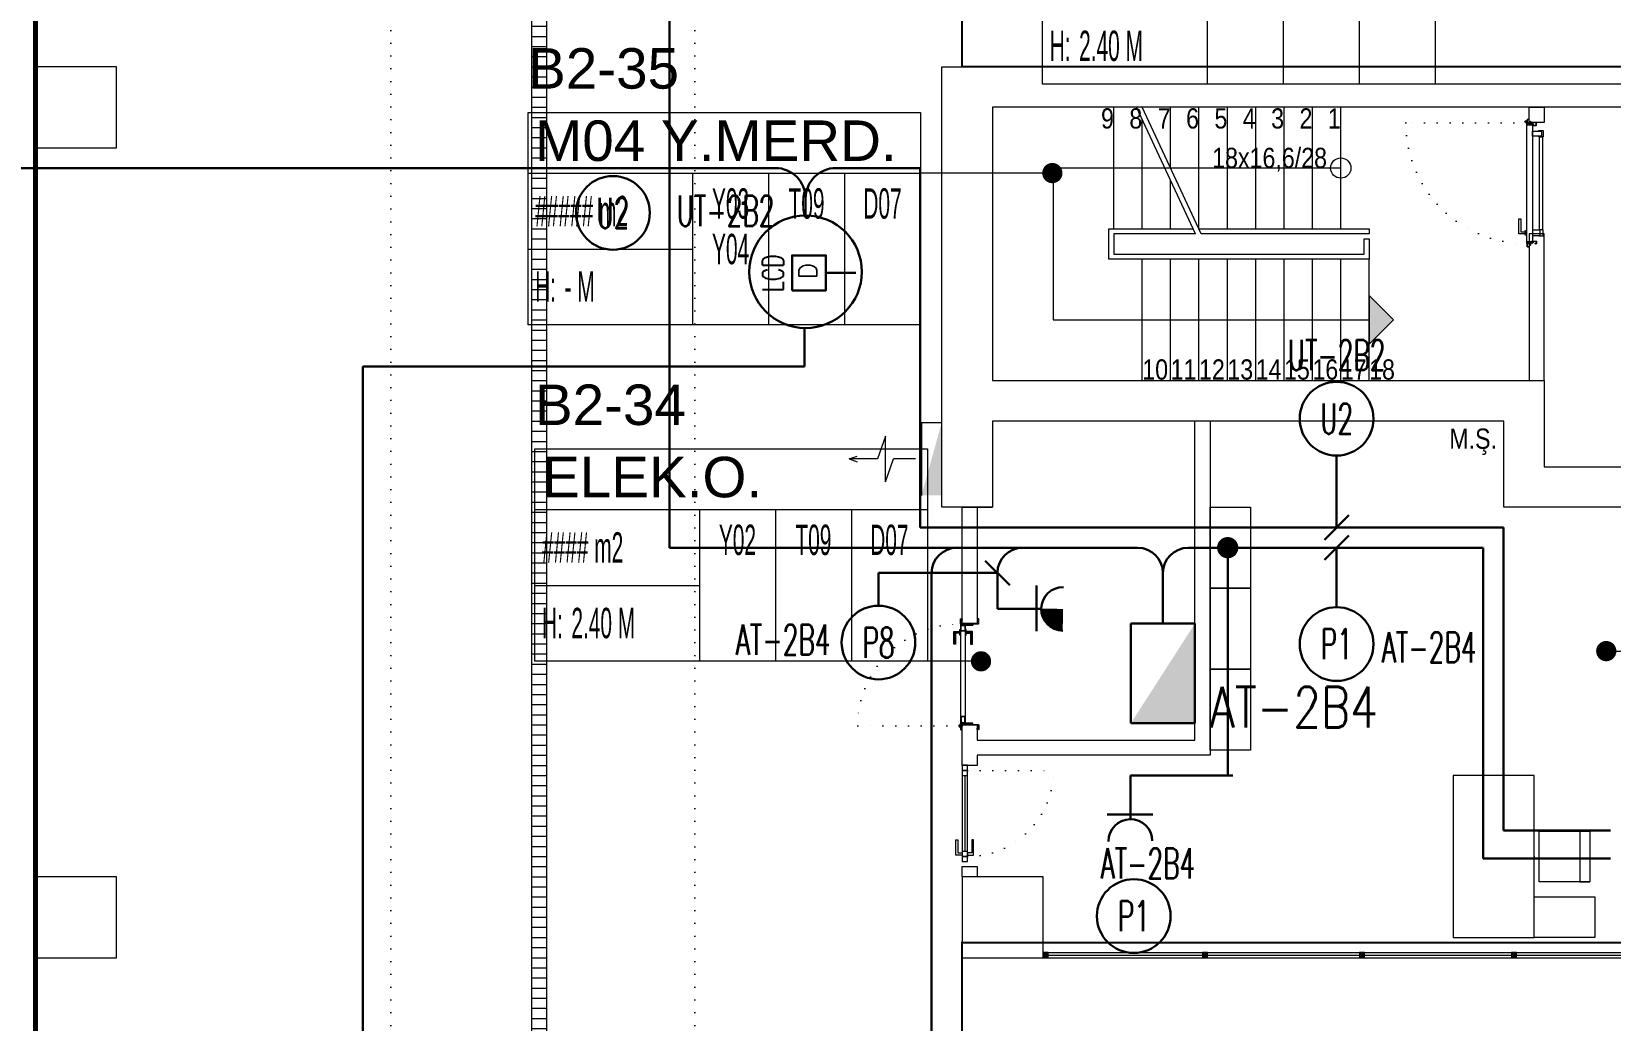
# Model space of a CAD drawing. Header units: metres. Extents: x -13194 to 152406, y -14653 to 29421.
# Drawn here: x 7521 to 9080, y 1538 to 2515 of the extents above; entities that cross this region are included whole.
import ezdxf
from ezdxf.enums import TextEntityAlignment as Align

# ---------------------------------------------------------------- set-up
doc = ezdxf.new("R2010")
doc.units = ezdxf.units.M
doc.header["$LTSCALE"] = 100
doc.header["$MEASUREMENT"] = 0
for name, pattern in [('DOT2', [0.125, 0, -0.125]), ('DOT5', [0.75, 0, -0.75]), ('HIDDEN', [0.375, 0.25, -0.125])]:
    doc.linetypes.add(name, pattern=pattern)
doc.layers.get('0').update_dxf_attribs({"color": 9, "lineweight": 9})
for name, color, linetype, lineweight in [('00', 9, 'Continuous', 9), ('01', 9, 'Continuous', 9), ('05', 9, 'Continuous', 9), ('05S', 9, 'Continuous', 9), ('06B', 9, 'Continuous', 9), ('06D', 9, 'Continuous', 9), ('10', 9, 'Continuous', 9), ('14', 9, 'Continuous', 9), ('15', 9, 'Continuous', 9), ('19', 9, 'Continuous', 9), ('20', 9, 'DOT2', 9), ('21', 9, 'Continuous', 9), ('21_mahal200', 9, 'Continuous', 9), ('32-ekipman', 9, 'Continuous', 9), ('E-AYDINLATMA VE PRİZ PANOSU', 7, 'Continuous', 30), ('E-DATA LCD EKRAN', 7, 'Continuous', 30), ('E-DATA PRİZİ (RJ45)', 7, 'Continuous', 30), ('E-ETANŞ PRİZ', 7, 'Continuous', 30), ('E-KABLO', 7, 'Continuous', 30), ('E-LINYE', 7, 'Continuous', 30), ('E-PRİZ', 7, 'Continuous', 30), ('E-YAZI', 7, 'Continuous', 30)]:
    doc.layers.add(name, color=color, linetype=linetype, lineweight=lineweight)
doc.styles.add('Arial', font='arial.ttf', dxfattribs={"height": 2.5})
doc.styles.add('E-YAZI', font='txttw.shx')
doc.styles.add('MuuM_TEXT-STANDART', font='ARIALN.TTF')
doc.dimstyles.new('MuuM_DIM200', dxfattribs={"dimscale": 20, "dimtxt": 2, "dimasz": 1, "dimexe": 1, "dimexo": 1, "dimgap": 1, "dimtad": 1, "dimdec": 1, "dimrnd": 0.5, "dimdsep": 46, "dimtxsty": 'MuuM_TEXT-STANDART', "dimblk": 'ARCHTICK', "dimcen": 0, "dimdle": 0.15, "dimclrd": 256, "dimclre": 256, "dimclrt": 256, "dimadec": 0, "dimazin": 0, "dimtfac": 5, "dimtdec": 1, "dimtix": 1, "dimtmove": 2, "dimatfit": 3, "dimldrblk": 'DOT', "dimfxl": 3, "dimfxlon": 1, "dimtolj": 1, "dimlwd": -1, "dimlwe": -1, "dimarcsym": 0})

# ---------------------------------------------------------------- blocks, each defined once
blk = doc.blocks.new('100_PRİZ')
at = {"layer": 'E-PRİZ', "color": 4}
for p, q in [((-1.223, 2.136), (1.279, 2.136)), ((0, 2.4), (0, 0))]:
    blk.add_line(p, q, dxfattribs=at)
blk.add_arc((0, 3.6), 1.2, 180.75513, 0.75513, dxfattribs=at)
blk = doc.blocks.new('100_ETANŞ PRİZ')
at = {"layer": 'E-ETANŞ PRİZ', "color": 4}
for p, q in [((-1.223, 2.136), (1.279, 2.136)), ((0, 2.4), (0, 0))]:
    blk.add_line(p, q, dxfattribs=at)
at = {"layer": 'E-ETANŞ PRİZ', "color": 4, "const_width": 1.2}
blk.add_lwpolyline([(0.01, 3, -0.414214), (-0.6, 3.59)], format="xyb", dxfattribs=at)
at = {"layer": 'E-ETANŞ PRİZ', "color": 4}
blk.add_arc((0, 3.6), 1.2, 180.75513, 0.75513, dxfattribs=at)
blk = doc.blocks.new('100_AYDINLATMA VE PRİZ PANOSU')
at = {"layer": 'E-AYDINLATMA VE PRİZ PANOSU', "color": 4}
for p, q in [((-3.072, 3.948), (3.072, 3.948)), ((-3.072, 0), (-3.072, 3.948)), ((3.072, 3.948), (3.072, 0)), ((3.072, 0), (-3.072, 0))]:
    blk.add_line(p, q, dxfattribs=at)
blk.add_solid([(3.072, 0), (-3.072, 0), (-3.072, 3.948)], dxfattribs=at)
blk = doc.blocks.new('E-DATA LCD EKRAN')
at = {"layer": 'E-DATA PRİZİ (RJ45)', "color": 1}
blk.add_line((0, 0), (0, 42), dxfattribs=at)
blk.add_lwpolyline([(-24.6, 89.6), (24.6, 89.6), (24.6, 42), (-24.6, 42)], close=True, dxfattribs=at)
blk.add_circle((1.6, 70.7), 79.4, dxfattribs=at)
at = {"layer": 'E-DATA PRİZİ (RJ45)', "color": 1, "style": 'E-YAZI'}
blk.add_text('D', height=25.6, dxfattribs=at).set_placement((-8.8, 54.6))
at = {"layer": 'E-YAZI', "color": 1, "style": 'E-YAZI', "width": 0.7}
blk.add_text('LCD', height=30, dxfattribs=at).set_placement((-27, 101.6))
blk = doc.blocks.new('p-kolon_80x80')
blk.add_lwpolyline([(-40, -40), (40, -40), (40, 40), (-40, 40)], close=True)
blk = doc.blocks.new('2.bod.sitatik')
at = {"layer": '01'}
blk.add_lwpolyline([(8420, -6500), (8420, -6500), (8420, -6460), (8420, -6150), (9220, -6150), (9220, -6190), (8470, -6190), (8470, -6460), (9015, -6460), (9015, -6545), (9220, -6545), (9220, -6585), (8975, -6585), (8975, -6500), (8470, -6500), (8470, -6585), (8420, -6585), (8420, -6500)], dxfattribs=at)
for p in [(7565, -6190), (7565, -6990), (8480, -6990)]:
    blk.add_blockref('p-kolon_80x80', p, dxfattribs=at)
blk = doc.blocks.new('p-işyeri')
at = {"color": 0, "const_width": 2}
blk.add_lwpolyline([(200, 0), (200, 700), (-200, 700), (-200, 0)], close=True, dxfattribs=at)
blk = doc.blocks.new('gr-p-birim')
blk.add_lwpolyline([(-0.5, -0.5), (0.5, -0.5), (0.5, 0.5), (-0.5, 0.5)], close=True)
blk = doc.blocks.new('p-sandalye-03')
for points in [[(-5, -25.1), (-5, 24.9), (-55, 24.9), (-55, -25.1), (-5, -25.1)], [(-55, 24.9), (-45, 24.9), (-45, -25.1), (-55, -25.1)]]:
    blk.add_lwpolyline(points)
blk.add_point((0, -0.1))
blk = doc.blocks.new('m-calisma unitesi 02')
at = {"ltscale": 0.5}
blk.add_lwpolyline([(-160, 140), (-160, 80), (-120, 80), (-120, 140)], close=True, dxfattribs=at)
blk.add_lwpolyline([(0, 80), (0, 0), (-160, 0), (-160, 80)], close=True)
at = {"linetype": 'DOT5'}
blk.add_lwpolyline([(-160, 80), (-160, 80)], dxfattribs=at)
at = {"rotation": 270}
blk.add_blockref('p-sandalye-03', (-80, 80), dxfattribs=at)
blk = doc.blocks.new('*U19')
at = {"ltscale": 15}
for p, q in [((-25, 1), (-26, 0)), ((-25, -1), (-26, 0)), ((-23, 1), (-25, 1)), ((-23, 1), (-23, -2)), ((-21, -3), (-18, 3)), ((-21, -3), (-18, 3)), ((-20, -3), (-17, 3)), ((-20, -3), (-16, 3)), ((-18, -3), (-15, 3)), ((-18, -3), (-15, 3)), ((-18, 1), (-18, 2)), ((-17, -3), (-14, 3)), ((-17, -3), (-13, 3)), ((-17, 1), (-17, 2)), ((-15, -3), (-12, 3)), ((-15, -3), (-12, 3)), ((-15, 1), (-15, 2)), ((-14, -3), (-11, 3)), ((-14, -3), (-10, 3)), ((-14, 1), (-14, 2)), ((-12, -3), (-9, 3)), ((-12, -3), (-9, 3)), ((-12, 1), (-12, 2)), ((-11, -3), (-8, 3)), ((-11, -3), (-7, 3)), ((-11, 1), (-11, 2)), ((-9, -3), (-6, 3)), ((-9, -3), (-6, 3)), ((-9, 1), (-9, 2)), ((-8, -3), (-4, 3)), ((-8, -3), (-5, 3)), ((-8, 1), (-8, 2)), ((-6, -3), (-3, 3)), ((-6, -3), (-3, 3)), ((-6, 1), (-6, 2)), ((-5, -3), (-1, 3)), ((-5, -3), (-2, 3)), ((-5, 1), (-5, 2)), ((-3, 1), (-3, 2)), ((0, 4), (-2, 1)), ((-2, 1), (-2, 2)), ((0, 0), (-1, 0)), ((-25, -1), (-23, -2)), ((-9, -2), (-23, -2)), ((-21, -3), (-21, -2)), ((-20, -3), (-19, -2)), ((-20, -2), (-19, -2)), ((-19, -2), (-18, -2)), ((-18, -3), (-18, -2)), ((-17, -3), (-16, -2)), ((-17, -2), (-16, -2)), ((-16, -2), (-15, -2)), ((-15, -3), (-15, -2)), ((-14, -3), (-13, -2)), ((-14, -2), (-13, -2)), ((-13, -2), (-12, -2)), ((-12, -3), (-12, -2)), ((-11, -3), (-10, -2)), ((-11, -2), (-10, -2)), ((-10, -2), (-9, -2)), ((-9, -3), (-9, -2)), ((-8, -2), (-7, -2)), ((-8, -3), (-7, -2)), ((-7, -2), (-6, -2)), ((-6, -3), (-6, -2)), ((-5, -2), (-4, -2)), ((-5, -3), (-4, -2)), ((-4, -2), (-2, -2)), ((0, -4), (-2, -2)), ((0, 0), (-1, 0))]:
    blk.add_line(p, q, dxfattribs=at)
for p, q in [((-7, 1), (-23, 1)), ((-17, 1), (-19, 1)), ((-16, 1), (-17, 1)), ((-14, 1), (-16, 1)), ((-13, 1), (-14, 1)), ((-11, 1), (-13, 1)), ((-10, 1), (-11, 1)), ((-8, 1), (-10, 1)), ((-7, 1), (-8, 1)), ((-5, 1), (-7, 1)), ((-4, 1), (-5, 1)), ((-2, 1), (-4, 1)), ((-2, 1), (-2, 1)), ((0, 0), (0, 4)), ((-2, -2), (-2, -2)), ((0, 0), (0, -4))]:
    blk.add_line(p, q)
for centre, radius, start, end in [((-26, 4), 3.92, 274.361, 322.1025), ((-26, -4), 3.92, 37.8975, 85.639), ((-18, 3), 0.0971, 330.3204, 150.3204), ((-17, 3), 0.0971, 330.3204, 150.3204), ((-15, 3), 0.0971, 330.3204, 150.3204), ((-14, 3), 0.0971, 330.3204, 150.3204), ((-12, 3), 0.0971, 330.3204, 150.3204), ((-11, 3), 0.0971, 330.3204, 150.3204), ((-9, 3), 0.0971, 330.3204, 150.3204), ((-8, 3), 0.0971, 330.3204, 150.3204), ((-6, 3), 0.0971, 330.3204, 150.3204), ((-5, 3), 0.0971, 330.3204, 150.3204), ((-3, 3), 0.0971, 330.3204, 150.3204), ((-2, 3), 0.0971, 330.3204, 150.3204), ((-1, 0), 0.486, 90, 270), ((0, 4), 0.25, 0, 150.0864), ((-21, -3), 0.0971, 150.3204, 330.3204), ((-20, -3), 0.0971, 150.3204, 330.3204), ((-18, -3), 0.0971, 150.3204, 330.3204), ((-17, -3), 0.0971, 150.3204, 330.3204), ((-15, -3), 0.0971, 150.3204, 330.3204), ((-14, -3), 0.0971, 150.3204, 330.3204), ((-12, -3), 0.0971, 150.3204, 330.3204), ((-11, -3), 0.0971, 150.3204, 330.3204), ((-9, -3), 0.0971, 150.3204, 330.3204), ((-8, -3), 0.0971, 150.3204, 330.3204), ((-6, -3), 0.0971, 150.3204, 330.3204), ((-5, -3), 0.0971, 150.3204, 330.3204), ((0, -4), 0.25, 209.9136, 0)]:
    blk.add_arc(centre, radius, start, end, dxfattribs=at)
blk = doc.blocks.new('conta')
at = {"ltscale": 10}
for p, q in [((-2649.9, 5345.5), (-2649.8, 5345.6)), ((-2649.9, 5344.5), (-2649.8, 5344.3)), ((-2649.8, 5344.3), (-2649.7, 5344.3)), ((-2649.7, 5345.4), (-2649.3, 5345.4)), ((-2649.2, 5345.4), (-2649.1, 5345.5)), ((-2649, 5344), (-2648.8, 5343.8)), ((-2648.9, 5344.1), (-2648.7, 5343.9)), ((-2648.8, 5345.1), (-2648.6, 5345.3)), ((-2648.8, 5344.9), (-2648.6, 5345.2)), ((-2648.7, 5343.8), (-2648.7, 5343.8)), ((-2648.6, 5345.3), (-2648.6, 5345.3))]:
    blk.add_line(p, q, dxfattribs=at)
for centre, radius, start, end in [((-2649.8, 5345.5), 0.05, 140.6345, 188.9372), ((-2653, 5345), 3.19, 350.4674, 8.9372), ((-2649.9, 5344.5), 0.02, 170.4674, 213.7451), ((-2649.7, 5345.6), 0.0696, 22.2428, 159.258), ((-2650.9, 5345), 1.24, 340.3382, 16.7772), ((-2649.7, 5344.6), 0.03, 160.3382, 273.2666), ((-2649.7, 5345.4), 0.03, 90, 196.7772), ((-2649.6, 5341.5), 3.01, 80.4362, 93.2666), ((-2649.3, 5345.5), 0.05, 270, 303.0062), ((-2649.2, 5344.1), 0.231, 353.9571, 81.9004), ((-2649.1, 5345.5), 0.03, 4.7972, 123.0062), ((-2649.1, 5344.5), 0.03, 260.4362, 338.7066), ((-2651.2, 5344.8), 2.33, 7.5897, 18.7951), ((-2649, 5345.6), 0.05, 18.7951, 42.1429), ((-2650.2, 5345), 1.27, 338.7066, 23.0418), ((-2648.9, 5344.1), 0.1, 173.9571, 217.2653), ((-2648.8, 5345.1), 0.05, 187.5897, 322.7347), ((-2658.2, 5345.2), 9.36, 353.6857, 357.8537), ((-2648.8, 5344.2), 0.1, 173.6857, 217.2653), ((-2648.8, 5344.8), 0.05, 142.7347, 180.2669), ((-2648.7, 5343.8), 0.05, 217.2653, 307.2653), ((-2648.7, 5343.8), 0.05, 307.2653, 37.2653), ((-2648.6, 5345.3), 0.05, 52.7347, 142.7347), ((-2648.6, 5345.3), 0.05, 322.7347, 52.7347)]:
    blk.add_arc(centre, radius, start, end, dxfattribs=at)
for points, knots in [([(-2649, 5345.6), (-2649, 5345.6), (-2649.1, 5345.7), (-2649.2, 5345.4), (-2649.3, 5345.7), (-2649.4, 5345.5), (-2649.5, 5345.7), (-2649.6, 5345.5), (-2649.7, 5345.6), (-2649.7, 5345.6)], [0.0086373, 0.0086373, 0.0086373, 0.0086373, 0.1097304, 0.3133405, 0.4430081, 0.5658764, 0.7165186, 0.8527974, 0.9648495, 0.9648495, 0.9648495, 0.9648495]), ([(-2649.7, 5344.3), (-2649.7, 5344.3), (-2649.7, 5344.5), (-2649.6, 5344.3), (-2649.3, 5344.4), (-2649.2, 5344.4), (-2649.2, 5344.4)], [0, 0, 0, 0, 0.1008757, 0.3841126, 0.5436166, 0.6906785, 0.6906785, 0.6906785, 0.6906785])]:
    blk.add_open_spline(points, degree=3, knots=knots, dxfattribs=at)
blk = doc.blocks.new('p-yn_sackasa')
at = {"layer": '10', "linetype": 'Continuous'}
for p, q in [((-2.2, 0), (-2.2, -0.2)), ((0, 6.9), (0, 6.2)), ((0, 6.2), (0, 6.9)), ((0.1, 6.9), (0.1, 6.2)), ((0.2, 6.9), (0.2, 6.2)), ((2.7, 7.2), (0.3, 7.2)), ((2.7, 7.2), (0.3, 7.2)), ((2.7, 7), (0.3, 7)), ((0.3, 7), (2.7, 7)), ((0.3, 6.1), (0.8, 6.1)), ((0.7, 6), (0.3, 6)), ((0.3, 5.9), (0.7, 5.9)), ((0.8, 5.9), (0.3, 5.9)), ((0.7, 5.9), (0.7, 6)), ((0.7, -0.7), (0.7, 2.3)), ((0.7, -0.7), (0.7, 2.3)), ((0.8, 5.9), (0.8, 6.1)), ((0.8, -0.7), (0.8, 2.3)), ((0.8, -0.7), (0.8, 2.3)), ((0.9, 2.3), (1, 2.3)), ((0.9, 2.3), (0.9, 2.3)), ((1, 2.5), (1, 2.4)), ((1, 2.5), (1, 2.5)), ((1.1, 2.5), (1.1, 3.7)), ((1.1, 2.5), (1.1, 3.7)), ((1.3, 3.7), (1.3, 2.5)), ((1.3, 2.5), (1.3, 3.7)), ((2.5, 4), (1.4, 4)), ((1.4, 4), (2.5, 4)), ((1.4, 3.8), (2.5, 3.8)), ((2.5, 3.8), (1.4, 3.8)), ((2.5, 3.4), (2.6, 3.7)), ((2.6, 3.7), (2.5, 3.4)), ((2.7, 3.6), (2.6, 3.3)), ((2.7, 3.6), (2.6, 3.3)), ((2.8, 3.3), (2.8, 6.9)), ((2.8, 3.3), (2.8, 6.9)), ((2.9, 3.3), (2.9, 6.9)), ((2.9, 3.3), (2.9, 6.9)), ((-2.9, -1.7), (-2.9, -0.3)), ((-2.9, -0.3), (-2.9, -1.7)), ((-2.8, -0.3), (-2.8, -1.7)), ((-2.8, -0.3), (-2.8, -1.7)), ((-2.2, 0), (-2.7, 0)), ((-2.2, 0), (-2.7, 0)), ((-2.2, -0.1), (-2.7, -0.1)), ((-2.2, -0.2), (-2.7, -0.2)), ((1, -1.8), (-2.7, -1.8)), ((1, -1.9), (-2.7, -1.9)), ((-2.7, -2), (1, -2)), ((1, -2), (-2.7, -2)), ((-2.2, -0.1), (-2.2, 0)), ((0.9, -0.8), (1, -0.8)), ((0.9, -0.8), (0.9, -0.8)), ((1, -0.9), (1, -0.9)), ((1, -0.9), (1, -0.9)), ((1.1, -1), (1.1, -1.7)), ((1.1, -1), (1.1, -1.7)), ((1.3, -1), (1.3, -1.7)), ((1.3, -1), (1.3, -1.7))]:
    blk.add_line(p, q, dxfattribs=at)
for points in [[(0.1, 2.1), (0.7, 2.1), (0.7, -0.5), (0.1, -0.5)], [(0.1, 2.1), (0.4, 2.1), (0.4, -0.5), (0.1, -0.5)]]:
    blk.add_lwpolyline(points, close=True, dxfattribs=at)
for centre, radius, start, end in [((0.3, 6.9), 0.249, 90, 180), ((0.3, 6.9), 0.261, 90, 180), ((0.3, 6.2), 0.249, 181.345, 271.3502), ((0.3, 6.2), 0.261, 180, 270), ((0.3, 6.9), 0.122, 90, 180), ((0.3, 6.2), 0.122, 180, 270), ((0.3, 6.9), 0.11, 90, 180), ((0.3, 6.2), 0.11, 180, 270), ((0.9, 2.3), 0.206, 63.2169, 180), ((0.9, 2.3), 0.219, 63.2153, 180), ((0.9, 2.3), 0.0801, 63.215, 180), ((0.9, 2.3), 0.0674, 63.2144, 180), ((1, 2.5), 0.219, 243.2148, 0), ((1, 2.5), 0.0801, 243.2203, 0), ((1, 2.5), 0.206, 243.2197, 0), ((1, 2.5), 0.0674, 243.2129, 0), ((1.4, 3.7), 0.24, 90, 180), ((1.4, 3.7), 0.253, 90, 180), ((1.4, 3.7), 0.114, 90, 180), ((1.4, 3.7), 0.101, 90, 180), ((2.5, 3.7), 0.249, 342.8613, 90), ((2.5, 3.7), 0.261, 342.8602, 90), ((2.5, 3.7), 0.122, 342.8607, 90), ((2.5, 3.7), 0.11, 342.8621, 90), ((2.7, 3.3), 0.232, 162.8601, 0), ((2.7, 3.3), 0.219, 162.8613, 0), ((2.7, 3.3), 0.0927, 162.8605, 0), ((2.7, 3.3), 0.0801, 162.8624, 0), ((2.7, 6.9), 0.249, 0, 90), ((2.7, 6.9), 0.261, 0, 90), ((2.7, 6.9), 0.122, 0, 90), ((2.7, 6.9), 0.11, 0, 90), ((-2.7, -0.3), 0.24, 90, 180), ((-2.7, -0.3), 0.253, 90, 180), ((-2.7, -1.7), 0.24, 180, 270), ((-2.7, -1.7), 0.253, 180, 270), ((-2.7, -0.3), 0.114, 90, 180), ((-2.7, -0.3), 0.101, 90, 180), ((-2.7, -1.7), 0.114, 180, 270), ((-2.7, -1.7), 0.101, 180, 270), ((0.9, -0.7), 0.206, 180, 296.7851), ((0.9, -0.7), 0.219, 180, 296.785), ((0.9, -0.7), 0.0674, 180, 180.5245), ((0.9, -0.7), 0.0801, 180, 296.785), ((0.9, -0.7), 0.0674, 180, 296.7871), ((1, -1), 0.219, 0, 116.7854), ((1, -1), 0.206, 0, 116.7836), ((1, -1), 0.0801, 0, 116.7811), ((1, -1), 0.0674, 0, 116.7871), ((1, -1.7), 0.114, 270, 0), ((1, -1.7), 0.24, 270, 0), ((1, -1.7), 0.101, 270, 0), ((1, -1.7), 0.253, 270, 0)]:
    blk.add_arc(centre, radius, start, end, dxfattribs=at)
at = {"layer": '10', "xscale": 0.0842696629213483, "yscale": 0.0842696629213483, "zscale": 0.0842696629213483}
blk.add_blockref('*U19', (1, 1.3), dxfattribs=at)
at = {"layer": '14', "xscale": -0.7887640449438696, "yscale": 0.7887640449438696, "zscale": 0.7887640449438204, "rotation": 90}
blk.add_blockref('conta', (4217.8, -2086.4), dxfattribs=at)
blk = doc.blocks.new('*U402')
at = {"layer": '06D'}
for points in [[(8.8, 3.5), (8.8, 4.8), (13.2, 4.8), (13.2, 3.5), (8.8, 3.5)], [(9.9, 4.8), (9.9, 11), (24.9, 11), (24.9, 9.1), (12.1, 9.1), (12.1, 9.1), (12.1, 4.8), (9.9, 4.8)]]:
    blk.add_lwpolyline(points, dxfattribs=at)
for points in [[(8.5, -8.6), (7.9, -8.6), (7.9, -12.6, 0.414214), (8.2, -13), (13.7, -13, 0.414214), (14.1, -12.6), (14.1, -8.6), (13.5, -8.6)], [(111.5, -8.6), (112.1, -8.6), (112.1, -12.6, -0.414214), (111.7, -13), (106.2, -13, -0.414214), (105.9, -12.6), (105.9, -8.6), (106.5, -8.6)]]:
    blk.add_lwpolyline(points, format="xyb", dxfattribs=at)
for points in [[(8.5, -10), (13.5, -10), (13.5, -2.5), (8.5, -2.5)], [(105.9, -12.4), (14.1, -12.4), (14.1, -9.2), (105.9, -9.2)], [(111.5, -11.1), (106.5, -11.1), (106.5, -2.5), (111.5, -2.5)]]:
    blk.add_lwpolyline(points, close=True, dxfattribs=at)
at = {"layer": '10', "ltscale": 10}
for p, q in [((0.3, 3.4), (0.3, 3.3)), ((119.6, 3.5), (0.4, 3.5)), ((0.4, 3.4), (0.4, 3.3)), ((0.4, 3.2), (2.2, 3.2)), ((119.5, 3.4), (0.5, 3.4)), ((0.5, 3.3), (2.3, 3.3)), ((2, 0.9), (1, 0.9)), ((2, 0.9), (1, 0.9)), ((2, 0.7), (1, 0.7)), ((2, 0.7), (1, 0.7)), ((1, 0.3), (2, -0.4)), ((1, 0.3), (2, -0.4)), ((2, -0.4), (2, 1.1)), ((2, 1.1), (2.3, 1.1)), ((2, -0.4), (2, 1.1)), ((2, 1.1), (2.3, 1.1)), ((2.3, 3.1), (2.3, -2.4)), ((2.3, 1.1), (2.3, -0.4)), ((2.3, 1.1), (2.3, -0.4)), ((2.4, 3.2), (2.4, -2.3)), ((117.5, 3.2), (117.5, -2.3)), ((119.5, 3.3), (117.6, 3.3)), ((119.6, 3.2), (117.7, 3.2)), ((117.7, 3.1), (117.7, -2.4)), ((117.7, 1.1), (118, 1.1)), ((117.7, 0.7), (117.7, 1.1)), ((117.7, -0.8), (117.7, 0.7)), ((118, 1.1), (118, 0.7)), ((118, 0.7), (118, -0.8)), ((119, 0), (118, 0.7)), ((119.5, 3.4), (119.5, 3.3)), ((119.7, 3.4), (119.7, 3.3)), ((120.8, 3), (120.8, 3.4)), ((120.8, 3), (120.8, 3.4)), ((121.1, 3), (121.1, 3.4)), ((121.1, 3), (121.1, 3.4)), ((121.2, 3.1), (121.1, 3.1)), ((121.2, 3.1), (121.1, 3.1)), ((121.2, 3.1), (121.2, 3.2)), ((121.2, 3.1), (121.2, 3.2)), ((121.6, 3.7), (121.7, 3.6)), ((121.6, 3.7), (121.7, 3.6)), ((2, -0.8), (2, -0.4)), ((2, -0.8), (2, -0.4)), ((2.3, -0.8), (2, -0.8)), ((2.3, -0.8), (2, -0.8)), ((2.3, -0.4), (2.3, -0.8)), ((2.3, -0.4), (2.3, -0.8)), ((117.6, -2.5), (2.4, -2.5)), ((117.5, -2.3), (2.5, -2.3)), ((118, -0.8), (117.7, -0.8)), ((118, -0.4), (119, -0.4)), ((118, -0.6), (119, -0.6))]:
    blk.add_line(p, q, dxfattribs=at)
blk.add_circle((120.9, 4.2), 0.843, dxfattribs=at)
blk.add_circle((120.9, 4.2), 0.843, dxfattribs=at)
for centre, radius, start, end in [((0.4, 3.4), 0.1, 90, 180), ((0.4, 3.3), 0.1, 180, 270), ((0.5, 3.4), 0.005, 90, 180), ((0.5, 3.3), 0.005, 180, 270), ((2.2, 3.1), 0.05, 0, 90), ((2.3, 3.2), 0.1, 0, 90), ((117.6, 3.2), 0.1, 90, 180), ((117.7, 3.1), 0.05, 90, 180), ((119.5, 3.4), 0.005, 0, 90), ((119.5, 3.3), 0.005, 270, 0), ((119.6, 3.4), 0.1, 0, 90), ((119.6, 3.3), 0.1, 270, 0), ((120.4, 3.2), 0.302, 299.9685, 74.4476), ((120.4, 3.2), 0.302, 299.9685, 74.4476), ((120.4, 3.2), 0.428, 322.379, 23.648), ((120.4, 3.2), 0.428, 322.379, 23.648), ((120.9, 4.2), 1.01, 285.7139, 320.5908), ((120.9, 4.2), 1.01, 285.7139, 320.5908), ((2.4, -2.3), 0.141, 194.9271, 255.0729), ((117.5, -2.3), 0.05, 270, 0), ((117.6, -2.4), 0.1, 270, 0)]:
    blk.add_arc(centre, radius, start, end, dxfattribs=at)
at = {"layer": '20'}
blk.add_lwpolyline([(119.7, 3.4), (119.7, 122.8, 0.414214), (0.3, 3.4, -1)], format="xyb", dxfattribs=at)
at = {"xscale": -1, "rotation": 180}
blk.add_blockref('p-yn_sackasa', (0, 1), dxfattribs=at)
at = {"rotation": 180}
blk.add_blockref('p-yn_sackasa', (120, 1), dxfattribs=at)
blk = doc.blocks.new('p-M01-M02_merdiven-1050')
at = {"layer": '19'}
h = blk.add_hatch(color=256, dxfattribs=at)
h.dxf.hatch_style = 1
edge = h.paths.add_edge_path()
edge.add_arc((210, -344), 10, 270, 630)
h = blk.add_hatch(color=256, dxfattribs=at)
h.dxf.hatch_style = 1
h.paths.add_polyline_path([(84, -372), (36, -372), (60, -396)])
at = {"layer": '19', "linetype": 'Continuous'}
for points in [[(210, -344), (210, -120), (210, -60), (60, -60), (60, -372)], [(145, -200.7), (145, -120), (125, -120), (125, -120), (125, -367), (140, -367), (140, -372), (120, -372), (120, -367), (120, -115), (120, -115), (150, -115), (150, -198.4)], [(150, -120), (270, -120)], [(0, -148), (120, -148)], [(145, -200.7), (270, -142.4)], [(145, -206.3), (270, -148)], [(150, -148), (258, -148)], [(0, -176), (120, -176)], [(150, -176), (198, -176)], [(210, -176), (270, -176)], [(0, -204), (120, -204)], [(150, -204), (270, -204)], [(0, -232), (120, -232)], [(150, -232), (270, -232)], [(0, -260), (120, -260)], [(150, -260), (270, -260)], [(0, -288), (120, -288)], [(150, -288), (270, -288)], [(0, -316), (120, -316)], [(150, -316), (270, -316)], [(0, -344), (120, -344)], [(150, -344), (270, -344)], [(0, -372), (120, -372)]]:
    blk.add_lwpolyline(points, dxfattribs=at)
at = {"layer": '19'}
for points in [[(145, -206.3), (270, -148)], [(150, -204), (150, -372), (150, -372), (145, -372), (145, -372), (145, -206.3)]]:
    blk.add_lwpolyline(points, dxfattribs=at)
blk.add_lwpolyline([(84, -372), (36, -372), (60, -396)], close=True, dxfattribs=at)
blk.add_circle((210, -344), 10, dxfattribs=at)
blk = doc.blocks.new('p-m04 formül2a')
at = {"layer": '21', "style": 'MuuM_TEXT-STANDART'}
for s, p in [('9', (120, 249)), ('8', (148, 249)), ('7', (176, 249)), ('6', (204, 249)), ('5', (232, 249)), ('4', (260, 249)), ('3', (288, 249)), ('2', (316, 249)), ('1', (344, 249)), ('18x16,6/28', (330.4, 210))]:
    blk.add_text(s, height=20, dxfattribs=at).set_placement(p, align=Align.RIGHT)
for s, p in [('10', (148, 1)), ('11', (176, 1)), ('12', (204, 1)), ('13', (232, 1)), ('14', (260, 1)), ('15', (288, 1)), ('16', (316, 1)), ('17', (344, 1)), ('18', (372, 1))]:
    blk.add_text(s, height=20, dxfattribs=at).set_placement(p)
blk = doc.blocks.new('gr-p-barel kilitli kapı kolu')
at = {"layer": '05S'}
h = blk.add_hatch(color=256, dxfattribs=at)
h.paths.add_polyline_path([(1.3, 0.8), (-1.3, 0.8), (-1.3, 0.7), (1.3, 0.7)])
h.paths.add_polyline_path([(2.75, 0.7), (-2.75, 0.7), (-2.75, 0), (2.75, 0)])
h.paths.add_polyline_path([(-11.7, 4.9), (-11.7, 6.7), (0.9, 6.7), (0.9, 0.8), (-0.9, 0.8), (-0.9, 4.9)])
at = {"flags": 128}
for points in [[(-0.9, 0.8), (-0.9, 4.9), (-11.7, 4.9), (-11.7, 6.7), (0.9, 6.7), (0.9, 0.8)], [(-0.8, 5), (0.8, 6.6)]]:
    blk.add_lwpolyline(points, dxfattribs=at)
blk.add_lwpolyline([(-2.75, 0), (-2.75, 0.7), (2.75, 0.7), (2.75, 0)])
blk.add_lwpolyline([(-1.3, 0.7), (1.3, 0.7), (1.3, 0.8), (-1.3, 0.8)], close=True)
blk = doc.blocks.new('prf-scr2')
at = {"linetype": 'DOT2', "ltscale": 10}
blk.add_line((0, 0.2), (0, -1.1), dxfattribs=at)
for p, q in [((-0.1, -0.2), (0.1, -0.3)), ((0.1, -0.2), (-0.1, -0.2)), ((0.1, -0.3), (-0.1, -0.3)), ((-0.1, -0.3), (0.1, -0.4)), ((0.1, -0.4), (-0.1, -0.4)), ((0.1, -0.5), (-0.1, -0.4)), ((-0.1, -0.4), (0.1, -0.4)), ((0.1, -0.6), (-0.1, -0.5)), ((-0.1, -0.5), (0.1, -0.5)), ((-0.1, -0.6), (0.1, -0.7)), ((0.1, -0.6), (-0.1, -0.6)), ((-0.1, -0.6), (0.1, -0.6)), ((-0.1, -0.7), (0.1, -0.8)), ((0.1, -0.7), (-0.1, -0.7)), ((-0.1, -0.8), (0.1, -0.8)), ((0.1, -0.8), (-0.1, -0.8)), ((0.1, -0.2), (0, -0.1)), ((0, -0.2), (0.1, -0.2))]:
    blk.add_line(p, q)
blk.add_lwpolyline([(0.2, 0), (-0.2, 0), (-0.2, 0), (-0.1, -0.1), (0.1, -0.1), (0.2, 0), (0.2, 0)], close=True)
for points in [[(0.2, 0), (-0.2, 0)], [(-0.1, -0.1), (-0.1, -0.2), (-0.1, -0.2), (-0.1, -0.2), (-0.1, -0.2), (-0.1, -0.3), (-0.1, -0.3), (-0.1, -0.3), (-0.1, -0.3), (-0.1, -0.4), (-0.1, -0.4), (-0.1, -0.4), (-0.1, -0.4), (-0.1, -0.4), (-0.1, -0.5), (-0.1, -0.5), (-0.1, -0.5), (-0.1, -0.5), (-0.1, -0.5), (-0.1, -0.5), (-0.1, -0.6), (-0.1, -0.6), (-0.1, -0.6), (-0.1, -0.6), (-0.1, -0.6), (-0.1, -0.7), (-0.1, -0.7), (-0.1, -0.7), (-0.1, -0.7), (-0.1, -0.7), (-0.1, -0.8), (-0.1, -0.8), (-0.1, -0.8), (-0.1, -0.8), (0, -0.9), (0, -0.9), (0, -0.9), (0.1, -0.8), (0.1, -0.8), (0.1, -0.7), (0.1, -0.7), (0.1, -0.7), (0.1, -0.7), (0.1, -0.7), (0.1, -0.7), (0.1, -0.6), (0.1, -0.6), (0.1, -0.6), (0.1, -0.6), (0.1, -0.6), (0.1, -0.5), (0.1, -0.5), (0.1, -0.5), (0.1, -0.5), (0.1, -0.4), (0.1, -0.4), (0.1, -0.4), (0.1, -0.4), (0.1, -0.4), (0.1, -0.3), (0.1, -0.3), (0.1, -0.3), (0.1, -0.3), (0.1, -0.3), (0.1, -0.3), (0.1, -0.2), (0.1, -0.2), (0.1, -0.2), (0.1, -0.2), (0.1, -0.2), (0.1, -0.1)]]:
    blk.add_lwpolyline(points)
blk = doc.blocks.new('K-SAC-01')
at = {"layer": '10'}
for points in [[(-4.6, 16.2, -0.414214), (-4.5, 16.3), (-0.1, 16.3, -0.414214), (0, 16.2), (0, 5.9), (0.2, 5.9), (0.2, 16.2, 0.414214), (-0.1, 16.5), (-4.5, 16.5, 0.414214), (-4.8, 16.2), (-4.8, 15.3, 0.414214), (-4.5, 15), (-3.4, 15), (-3.4, 15.2), (-4.5, 15.2, -0.414214), (-4.6, 15.3)], [(104.6, 16.2, 0.414214), (104.5, 16.3), (100.1, 16.3, 0.414214), (100, 16.2), (100, 5.9), (99.8, 5.9), (99.8, 16.2, -0.414214), (100.1, 16.5), (104.5, 16.5, -0.414214), (104.8, 16.2), (104.8, 15.3, -0.414214), (104.5, 15), (103.4, 15), (103.4, 15.2), (104.5, 15.2, 0.414214), (104.6, 15.3)], [(0.2, 10.3, -0.414214), (0.5, 10.6), (1.5, 10.6, -0.414214), (1.8, 10.3), (1.8, 3.9, -0.414214), (1.5, 3.6, -0.414214), (1.2, 3.9), (1.2, 4.8), (0.2, 4.8), (0.2, -1.2, -0.414214), (-0.1, -1.5), (-4.5, -1.5, -0.414214), (-4.8, -1.2), (-4.8, -0.3, -0.414214), (-4.5, 0), (-3.4, 0), (-3.4, -0.2), (-4.5, -0.2, 0.414214), (-4.6, -0.3), (-4.6, -1.2, 0.414214), (-4.5, -1.3), (-0.1, -1.3, 0.414214), (0, -1.2), (0, 5), (1.4, 5), (1.4, 3.9, 0.414214), (1.5, 3.8, 0.414214), (1.6, 3.9), (1.6, 10.3, 0.414214), (1.5, 10.4), (0.5, 10.4, 0.414214), (0.4, 10.3), (0.4, 9.4), (0.2, 9.4)], [(-0.4, -2), (1, -1.4), (1, 1.5), (1.2, 1.5), (1.2, -1.5), (-0.3, -2.2, -14.796002)], [(99.8, 10.3, 0.414214), (99.5, 10.6), (98.5, 10.6, 0.414214), (98.2, 10.3), (98.2, 3.9, 0.414214), (98.5, 3.6, 0.414214), (98.8, 3.9), (98.8, 4.8), (99.8, 4.8), (99.8, -1.2, 0.414214), (100.1, -1.5), (104.5, -1.5, 0.414214), (104.8, -1.2), (104.8, -0.3, 0.414214), (104.5, 0), (103.4, 0), (103.4, -0.2), (104.5, -0.2, -0.414214), (104.6, -0.3), (104.6, -1.2, -0.414214), (104.5, -1.3), (100.1, -1.3, -0.414214), (100, -1.2), (100, 5), (98.6, 5), (98.6, 3.9, -0.414214), (98.5, 3.8, -0.414214), (98.4, 3.9), (98.4, 10.3, -0.414214), (98.5, 10.4), (99.5, 10.4, -0.414214), (99.6, 10.3), (99.6, 9.4), (99.8, 9.4)]]:
    blk.add_lwpolyline(points, format="xyb", close=True, dxfattribs=at)
for points in [[(98.8, 0.1), (98.8, 2.1), (99.1, 2.1), (99.1, 3.2), (1.5, 3.2), (1.5, 2.1), (1.8, 2.1), (1.8, 0.1), (1.5, 0.1), (1.5, 1.9), (1.2, 1.9), (1.2, 3.5), (99.4, 3.5), (99.4, 1.9), (99.1, 1.9), (99.1, 0.1)], [(98.8, 2.1), (98.8, 0.1), (99.4, 0.1), (99.4, -1.5), (1.2, -1.5), (1.2, 0.1), (1.8, 0.1), (1.8, 2.1), (2.1, 2.1), (2.1, -0.1), (1.5, -0.1), (1.5, -1.2), (99.1, -1.2), (99.1, -0.1), (98.5, -0.1), (98.5, 2.1), (98.8, 2.1)]]:
    blk.add_lwpolyline(points, dxfattribs=at)
for points in [[(2.1, 3), (8.1, 3), (8.1, -1), (2.1, -1)], [(2.4, 2.7), (7.8, 2.7), (7.8, -0.7), (2.4, -0.7)], [(98.5, 3), (92.5, 3), (92.5, -1), (98.5, -1)], [(98.2, 2.7), (92.8, 2.7), (92.8, -0.7), (98.2, -0.7)]]:
    blk.add_lwpolyline(points, close=True, dxfattribs=at)
blk.add_circle((-0.9, -2.5), 0.55, dxfattribs=at)
at = {"layer": '20', "linetype": 'HIDDEN'}
for points in [[(-0.2, -1.3), (-0.2, 0), (-1.7, 0), (-1.7, -1.3)], [(-0.4, -2), (-0.4, -0.2), (-1.5, -0.2), (-1.5, -2)]]:
    blk.add_lwpolyline(points, dxfattribs=at)
at = {"layer": '20'}
blk.add_lwpolyline([(-0.9, -2.5), (-0.9, -102.9)], dxfattribs=at)
blk.add_arc((-0.9, -2.5), 100.4, 270, 1.5131, dxfattribs=at)
at = {"layer": '06B'}
blk.add_blockref('gr-p-barel kilitli kapı kolu', (91.4, 3.5), dxfattribs=at)
at = {"layer": '06B', "xscale": -1, "rotation": 180}
blk.add_blockref('gr-p-barel kilitli kapı kolu', (91.4, -1.5), dxfattribs=at)
at = {"layer": '10', "xscale": -1, "rotation": 90}
blk.add_blockref('prf-scr2', (1.5, 1), dxfattribs=at)
at = {"layer": '10', "rotation": 270}
blk.add_blockref('prf-scr2', (99.1, 1.2), dxfattribs=at)
blk = doc.blocks.new('p-al-01')
at = {"layer": '06B'}
for points in [[(27, 4.3), (27, 10.6), (42, 10.6), (42, 8.7), (29.3, 8.7), (29.3, 8.7), (29.3, 4.3), (27, 4.3)], [(27, -0.7), (27, -6.9), (42, -6.9), (42, -5), (29.3, -5), (29.3, -5), (29.3, -0.7), (27, -0.7)]]:
    blk.add_lwpolyline(points, dxfattribs=at)
at = {"layer": '06D'}
for p, q in [((115.7, 4.3), (28.8, 4.3)), ((28.8, -0.7), (115.7, -0.7))]:
    blk.add_line(p, q, dxfattribs=at)
at = {"layer": '10'}
for points in [[(25.7, -0.7), (25.7, 4.3), (20.7, 4.3), (20.7, -0.7)], [(30.7, -0.7), (30.7, 4.3), (25.7, 4.3), (25.7, -0.7)], [(110.7, -0.7), (110.7, 4.3), (105.7, 4.3), (105.7, -0.7)], [(115.7, -0.7), (115.7, 4.3), (110.7, 4.3), (110.7, -0.7)]]:
    blk.add_lwpolyline(points, close=True, dxfattribs=at)
at = {"layer": '15'}
blk.add_lwpolyline([(105.7, 1.8), (30.7, 1.8)], dxfattribs=at)
at = {"layer": '20'}
blk.add_lwpolyline([(110.7, -0.7), (110.7, -85.7)], dxfattribs=at)
blk.add_arc((110.7, -0.7), 85, 180, 270, dxfattribs=at)
blk = doc.blocks.new('p-ızgara')
at = {"layer": '06D'}
h = blk.add_hatch(dxfattribs=at)
h.set_pattern_fill('_USER', color=252, scale=10, angle=180, style=0, pattern_type=0)
h.set_pattern_definition([(180, (20, -8630), (-1e-15, -10), [])])
h.paths.add_polyline_path([(8015, -4975), (8015, -8278.5), (8030, -8278.5), (8030, -4975)])
blk.add_lwpolyline([(8015, -4975), (8015, -8278.5), (8030, -8278.5), (8030, -4975)], close=True, dxfattribs=at)
blk = doc.blocks.new('prf-10x10')
blk.add_lwpolyline([(-5, -5), (5, -5), (5, 5), (-5, 5)], close=True)
at = {"color": 255}
blk.add_solid([(-5, -5), (5, -5), (-5, 5), (5, 5)], dxfattribs=at)
at = {"layer": '10'}
blk.add_point((0, 0), dxfattribs=at)
blk = doc.blocks.new('p-dog-ser-620')
at = {"layer": '06D'}
for points in [[(-620, 5), (-5, 5)], [(-620, 0), (-5, 0)]]:
    blk.add_lwpolyline(points, dxfattribs=at)
at = {"layer": '15'}
blk.add_lwpolyline([(-620, 2.5), (-5, 2.5)], dxfattribs=at)
at = {"layer": '10', "xscale": 0.5, "yscale": 0.5, "rotation": 90}
for p in [(-617.5, 2.5), (-460, 2.5), (-305, 2.5), (-155, 2.5), (-2.5, 2.5)]:
    blk.add_blockref('prf-10x10', p, dxfattribs=at)
blk = doc.blocks.new('YD-72-20')
at = {"linetype": 'Continuous'}
for p, q in [((0, 0.714), (-0.028, 0.634)), ((0, 0.714), (0.028, 0.634)), ((0, 0.434), (0, 0.714)), ((-0.225, 0.355), (0.225, 0.355)), ((-0.225, 0.355), (0, 0.276)), ((0.225, 0.355), (0, 0.434)), ((0, 0.058), (0, 0.276)), ((0.36, 0), (-0.36, 0)), ((0.36, 0), (0.36, -0.2))]:
    blk.add_line(p, q, dxfattribs=at)
blk.add_solid([(0.36, -0.2), (-0.36, 0), (-0.36, -0.2)])
blk = doc.blocks.new('A$C29B32992')
at = {"xscale": 100, "yscale": 100, "zscale": 100, "rotation": 90}
blk.add_blockref('YD-72-20', (8400, -8797.5), dxfattribs=at)
blk = doc.blocks.new('_ArchTick')
at = {"color": 0, "linetype": 'ByBlock', "const_width": 0.15}
blk.add_lwpolyline([(-0.5, -0.5), (0.5, 0.5)], dxfattribs=at)
blk = doc.blocks.new('_Dot')
at = {"color": 0, "linetype": 'ByBlock', "lineweight": -2}
blk.add_line((-0.5, 0), (-1, 0), dxfattribs=at)
at = {"color": 0, "linetype": 'ByBlock', "const_width": 0.5}
blk.add_lwpolyline([(-0.25, 0, 1), (0.25, 0, 1)], format="xyb", close=True, dxfattribs=at)
blk = doc.blocks.new('0_roomno2')
blk.add_lwpolyline([(19.375, -10.5), (0, -10.5), (0, 0), (19.375, 0)], close=True)
for points in [[(0, -3), (19.375, -3)], [(8.125, -3), (8.125, -10.5)], [(11.875, -3), (11.875, -10.5)], [(15.625, -3), (15.625, -10.5)], [(0, -6.75), (8.125, -6.75)]]:
    blk.add_lwpolyline(points)
at = {"style": 'MuuM_TEXT-STANDART', "width": 0.6}
blk.add_text('H:', height=1.5, dxfattribs=at).set_placement((0.35, -8.608), align=Align.MIDDLE_LEFT)
at = {"style": 'Arial'}
blk.add_attdef('ODANO', (0, 1.17), '', height=2, dxfattribs=at)
blk.add_attdef('MEKANADI', text='', height=2, dxfattribs=at).set_placement((0.35, -3), align=Align.BOTTOM_LEFT)
at = {"style": 'MuuM_TEXT-STANDART', "width": 0.6}
for tag, p in [('YER01', (10, -4.5)), ('TAVAN01', (13.75, -4.5)), ('DUVAR01', (17.5, -4.5)), ('YER02', (10, -6.75)), ('TAVAN02', (13.75, -6.75)), ('DUVAR02', (17.5, -6.75)), ('YER03', (10, -9)), ('TAVAN03', (13.75, -9)), ('DUVAR03', (17.5, -9))]:
    blk.add_attdef(tag, text='', height=1.5, dxfattribs=at).set_placement(p, align=Align.MIDDLE_CENTER)
for tag, p in [('M2', (0.35, -4.875)), ('TEMIZTAVANYUKSEKLIGI', (1.8, -8.608))]:
    blk.add_attdef(tag, text='', height=1.5, dxfattribs=at).set_placement(p, align=Align.MIDDLE_LEFT)
blk = doc.blocks.new('2.bod.Mimari')
at = {"layer": '00'}
for p, q in [((8440, -6700), (8440, -6585)), ((8440, -6585), (8455, -6585)), ((8455, -6585), (8455, -6700)), ((8455, -6585), (8470, -6585)), ((8455, -6700), (8440, -6700))]:
    blk.add_line(p, q, dxfattribs=at)
for points in [[(9000, -6190), (9015, -6190), (9015, -6205), (9000, -6205), (9000, -6190)], [(8440, -6830), (8440, -6830), (8440, -6800), (8455, -6800), (8455, -6815), (8670, -6815), (8670, -6500)], [(8685, -6500), (8685, -6830), (8455, -6830)], [(8455, -6830), (8455, -6840), (8440, -6840), (8440, -6830)]]:
    blk.add_lwpolyline(points, dxfattribs=at)
for points in [[(9000, -6460), (9015, -6460), (9015, -6315), (9000, -6315)], [(8440, -6950), (8440, -6940), (8455, -6940), (8455, -6950)]]:
    blk.add_lwpolyline(points, close=True, dxfattribs=at)
at = {"layer": '06D', "linetype": 'DOT2'}
for points in [[(7876.12, -4350), (7876.12, -7755), (7876.12, -8105)], [(8176.12, -4350), (8176.12, -7755), (8176.12, -8105)]]:
    blk.add_lwpolyline(points, dxfattribs=at)
at = {"layer": '20', "const_width": 5}
blk.add_lwpolyline([(7525, -8550), (7525, -4630)], dxfattribs=at)
at = {"rotation": 90}
for name, p in [('p-M01-M02_merdiven-1050', (8470, -6460)), ('p-al-01', (8444.6, -6955.67))]:
    blk.add_blockref(name, p, dxfattribs=at)
blk.add_blockref('p-m04 formül2a', (8470, -6460))
at = {"xscale": -1, "rotation": 270}
blk.add_blockref('K-SAC-01', (8440, -6800), dxfattribs=at)
at = {"layer": '05', "xscale": -40, "yscale": 80}
for p in [(8705, -6625), (8705, -6705), (8705, -6785)]:
    blk.add_blockref('gr-p-birim', p, dxfattribs=at)
at = {"layer": '05', "xscale": -1, "rotation": 270}
blk.add_blockref('m-calisma unitesi 02', (8925, -6850), dxfattribs=at)
at = {"layer": '06D'}
blk.add_blockref('p-ızgara', (0, 0), dxfattribs=at)
at = {"layer": '06D', "color": 89, "linetype": 'HIDDEN', "true_color": 0x2e4d23, "rotation": 90}
for p in [(9140, -5950), (9140, -7215)]:
    blk.add_blockref('p-işyeri', p, dxfattribs=at)
at = {"layer": '10', "rotation": 89.99999999999999}
blk.add_blockref('*U402', (9000.95, -6325), dxfattribs=at)
at = {"layer": '10'}
blk.add_blockref('p-dog-ser-620', (9140, -7030), dxfattribs=at)
at = {"layer": '21_mahal200'}
ref = blk.add_blockref('0_roomno2', (8519.63, -5957.15), dxfattribs=dict(at, xscale=20, yscale=20, zscale=20))
ref.add_attrib('ODANO', 'B2-31', (8519.63, -5933.75), dxfattribs={"layer": '0', "height": 40, "style": 'Arial'})
ref.add_attrib('MEKANADI', 'S.A.S.', dxfattribs={"layer": '0', "height": 40, "style": 'Arial'}).set_placement((8526.63, -6017.15), align=Align.BOTTOM_LEFT)
ref.add_attrib('M2', '#### m2', dxfattribs={"layer": '0', "height": 30, "style": 'MuuM_TEXT-STANDART', "width": 0.6}).set_placement((8526.63, -6054.65), align=Align.MIDDLE_LEFT)
ref.add_attrib('TEMIZTAVANYUKSEKLIGI', '2.40 M', dxfattribs={"layer": '0', "height": 30, "style": 'MuuM_TEXT-STANDART', "width": 0.6}).set_placement((8555.63, -6129.31), align=Align.MIDDLE_LEFT)
ref.add_attrib('YER01', 'Y04', dxfattribs={"layer": '0', "height": 30, "style": 'MuuM_TEXT-STANDART', "width": 0.6}).set_placement((8719.63, -6047.15), align=Align.MIDDLE_CENTER)
ref.add_attrib('TAVAN01', 'T09', dxfattribs={"layer": '0', "height": 30, "style": 'MuuM_TEXT-STANDART', "width": 0.6}).set_placement((8794.63, -6047.15), align=Align.MIDDLE_CENTER)
ref.add_attrib('DUVAR01', 'D07', dxfattribs={"layer": '0', "height": 30, "style": 'MuuM_TEXT-STANDART', "width": 0.6}).set_placement((8869.63, -6047.15), align=Align.MIDDLE_CENTER)
ref = blk.add_blockref('0_roomno2', (8011.49, -6195), dxfattribs=dict(at, xscale=20, yscale=20, zscale=20))
ref.add_attrib('ODANO', 'B2-35', (8011.49, -6171.6), dxfattribs={"layer": '0', "height": 40, "style": 'Arial'})
ref.add_attrib('MEKANADI', 'M04 Y.MERD.', dxfattribs={"layer": '0', "height": 40, "style": 'Arial'}).set_placement((8018.49, -6255), align=Align.BOTTOM_LEFT)
ref.add_attrib('M2', '##### m2', dxfattribs={"layer": '0', "height": 30, "style": 'MuuM_TEXT-STANDART', "width": 0.6}).set_placement((8018.49, -6292.5), align=Align.MIDDLE_LEFT)
ref.add_attrib('TEMIZTAVANYUKSEKLIGI', '- M', dxfattribs={"layer": '0', "height": 30, "style": 'MuuM_TEXT-STANDART', "width": 0.6}).set_placement((8047.49, -6367.16), align=Align.MIDDLE_LEFT)
ref.add_attrib('YER01', 'Y03', dxfattribs={"layer": '0', "height": 30, "style": 'MuuM_TEXT-STANDART', "width": 0.6}).set_placement((8211.49, -6285), align=Align.MIDDLE_CENTER)
ref.add_attrib('TAVAN01', 'T09', dxfattribs={"layer": '0', "height": 30, "style": 'MuuM_TEXT-STANDART', "width": 0.6}).set_placement((8286.49, -6285), align=Align.MIDDLE_CENTER)
ref.add_attrib('DUVAR01', 'D07', dxfattribs={"layer": '0', "height": 30, "style": 'MuuM_TEXT-STANDART', "width": 0.6}).set_placement((8361.49, -6285), align=Align.MIDDLE_CENTER)
ref.add_attrib('YER02', 'Y04', dxfattribs={"layer": '0', "height": 30, "style": 'MuuM_TEXT-STANDART', "width": 0.6}).set_placement((8211.49, -6330), align=Align.MIDDLE_CENTER)
ref = blk.add_blockref('0_roomno2', (8018.26, -6527.25), dxfattribs=dict(at, xscale=20, yscale=20, zscale=20))
ref.add_attrib('ODANO', 'B2-34', (8018.26, -6503.85), dxfattribs={"layer": '0', "height": 40, "style": 'Arial'})
ref.add_attrib('MEKANADI', 'ELEK.O.', dxfattribs={"layer": '0', "height": 40, "style": 'Arial'}).set_placement((8025.26, -6587.25), align=Align.BOTTOM_LEFT)
ref.add_attrib('M2', '#### m2', dxfattribs={"layer": '0', "height": 30, "style": 'MuuM_TEXT-STANDART', "width": 0.6}).set_placement((8025.26, -6624.75), align=Align.MIDDLE_LEFT)
ref.add_attrib('TEMIZTAVANYUKSEKLIGI', '2.40 M', dxfattribs={"layer": '0', "height": 30, "style": 'MuuM_TEXT-STANDART', "width": 0.6}).set_placement((8054.26, -6699.41), align=Align.MIDDLE_LEFT)
ref.add_attrib('YER01', 'Y02', dxfattribs={"layer": '0', "height": 30, "style": 'MuuM_TEXT-STANDART', "width": 0.6}).set_placement((8218.26, -6617.25), align=Align.MIDDLE_CENTER)
ref.add_attrib('TAVAN01', 'T09', dxfattribs={"layer": '0', "height": 30, "style": 'MuuM_TEXT-STANDART', "width": 0.6}).set_placement((8293.26, -6617.25), align=Align.MIDDLE_CENTER)
ref.add_attrib('DUVAR01', 'D07', dxfattribs={"layer": '0', "height": 30, "style": 'MuuM_TEXT-STANDART', "width": 0.6}).set_placement((8368.26, -6617.25), align=Align.MIDDLE_CENTER)
at = {"layer": '32-ekipman'}
blk.add_blockref('A$C29B32992', (0, 2260.12), dxfattribs=at)
at = {"layer": '21', "style": 'MuuM_TEXT-STANDART'}
blk.add_text('M.Ş.', height=20, dxfattribs=at).set_placement((8921.17, -6527.33))
at = {"layer": '21_mahal200'}
for points in [[(9340.88, -6167.15), (8907.13, -6167.15)], [(8529.2, -6255), (8398.99, -6255)], [(9076.16, -6727.16), (9251.56, -6727.16)], [(8458.77, -6737.25), (8285.18, -6737.25)]]:
    blk.add_leader(points, dimstyle='MuuM_DIM200', override={"dimasz": 1, "dimfxl": 10}, dxfattribs=at)

msp = doc.modelspace()

# ---------------------------------------------------------------- linework, layer by layer
at = {"layer": 'E-KABLO', "color": 6}
for p, q in [((8151.1, 2005), (8151.1, 3922.6)), ((8500, 2005), (8151.1, 2005)), ((8500, 2005), (8613.4, 2005)), ((8663.4, 2005), (8954.7, 2005)), ((8702.4, 2005), (8702.4, 1780)), ((8954.7, 1698.1), (8954.7, 2005)), ((8410, 1980), (8410, 135)), ((8475, 1944.5), (8475, 1980)), ((8638.4, 1930), (8638.4, 1980)), ((8606.3, 1780), (8707.4, 1780)), ((9080.3, 1698.1), (8954.7, 1698.1))]:
    msp.add_line(p, q, dxfattribs=at)
at = {"layer": 'E-KABLO', "color": 4}
for p, q in [((7817.1, 2380), (6323.4, 2380)), ((8255.6, 2380), (7790.6, 2380)), ((8398.7, 2380), (8315.6, 2380)), ((8398.7, 2025), (8398.7, 2380)), ((8285.6, 2333.1), (8285.6, 2350)), ((8284.6, 2184), (8284.6, 2222.8)), ((7848.3, 196.6), (7848.3, 2184)), ((7848.3, 2184), (8284.6, 2184)), ((8398.7, 2025), (8974.7, 2025)), ((8974.7, 1725.8), (8974.7, 2025)), ((9080.3, 1725.8), (8974.7, 1725.8))]:
    msp.add_line(p, q, dxfattribs=at)
at = {"layer": 'E-KABLO', "color": 4, "const_width": 10.5}
msp.add_lwpolyline([(8697.1, 2005, 1), (8707.6, 2005, 1)], format="xyb", close=True, dxfattribs=at)
at = {"layer": 'E-KABLO', "color": 4}
for centre, start, end in [((8255.6, 2350), 0, 90), ((8315.6, 2350), 90, 180)]:
    msp.add_arc(centre, 30, start, end, dxfattribs=at)
at = {"layer": 'E-KABLO', "color": 6}
for centre, start, end in [((8435, 1980), 90, 180), ((8500, 1980), 90, 180), ((8613.4, 1980), 0, 90), ((8663.4, 1980), 90, 180)]:
    msp.add_arc(centre, 25, start, end, dxfattribs=at)
at = {"layer": 'E-LINYE', "color": 7, "linetype": 'Continuous'}
for p, q in [((8809.9, 2096), (8809.9, 2025)), ((8797.8, 2012.9), (8822.1, 2037.1)), ((8797.8, 1992.9), (8822.1, 2017.1)), ((8809.9, 1946.2), (8809.9, 2005)), ((8357.5, 1980), (8475, 1980)), ((8357.5, 1947.6), (8357.5, 1980)), ((8487.1, 1967.9), (8462.9, 1992.1))]:
    msp.add_line(p, q, dxfattribs=at)
for centre in [(8095.3, 2335.7), (8809.9, 2132.4), (8357.5, 1911.3), (8809.9, 1909.8), (8609.6, 1641.1)]:
    msp.add_circle(centre, 36.4, dxfattribs=at)

# ---------------------------------------------------------------- block references
for name in ['2.bod.sitatik', '2.bod.Mimari']:
    msp.add_blockref(name, (0, 8630))
at = {"layer": 'E-AYDINLATMA VE PRİZ PANOSU', "xscale": 16, "yscale": 16, "zscale": 16, "rotation": 90}
msp.add_blockref('100_AYDINLATMA VE PRİZ PANOSU', (8670, 1880.9), dxfattribs=at)
at = {"layer": 'E-DATA LCD EKRAN', "color": 1, "xscale": 0.7, "yscale": 0.7, "zscale": 0.7, "rotation": 90}
msp.add_blockref('E-DATA LCD EKRAN', (8335, 2276.4), dxfattribs=at)
at = {"layer": 'E-ETANŞ PRİZ', "xscale": -18, "yscale": 18, "zscale": 18, "rotation": 270}
msp.add_blockref('100_ETANŞ PRİZ', (8475, 1944.5), dxfattribs=at)
at = {"layer": 'E-PRİZ', "xscale": 18, "yscale": 18, "zscale": 18, "rotation": 180}
msp.add_blockref('100_PRİZ', (8606.3, 1780), dxfattribs=at)

# ---------------------------------------------------------------- texts
at = {"layer": 'E-AYDINLATMA VE PRİZ PANOSU', "color": 4, "style": 'E-YAZI', "width": 0.8}
msp.add_text('AT-2B4', height=40, dxfattribs=at).set_placement((8684.7, 1827.5))
at = {"layer": 'E-LINYE', "color": 3, "linetype": 'Continuous', "style": 'E-YAZI', "width": 0.6}
for s, p in [('U2', (8095.3, 2335.7)), ('UT-2B2', (8206.5, 2337.7)), ('UT-2B2', (8809.9, 2195.2)), ('U2', (8809.9, 2132.4)), ('AT-2B4', (8263.3, 1914.1)), ('P8', (8357.5, 1911.3)), ('P1', (8809.9, 1909.8)), ('AT-2B4', (8901.2, 1906.7)), ('AT-2B4', (8623.5, 1693.1)), ('P1', (8609.6, 1641.1))]:
    msp.add_text(s, height=30, dxfattribs=at).set_placement(p, align=Align.MIDDLE_CENTER)

doc.saveas('drawing.dxf')
